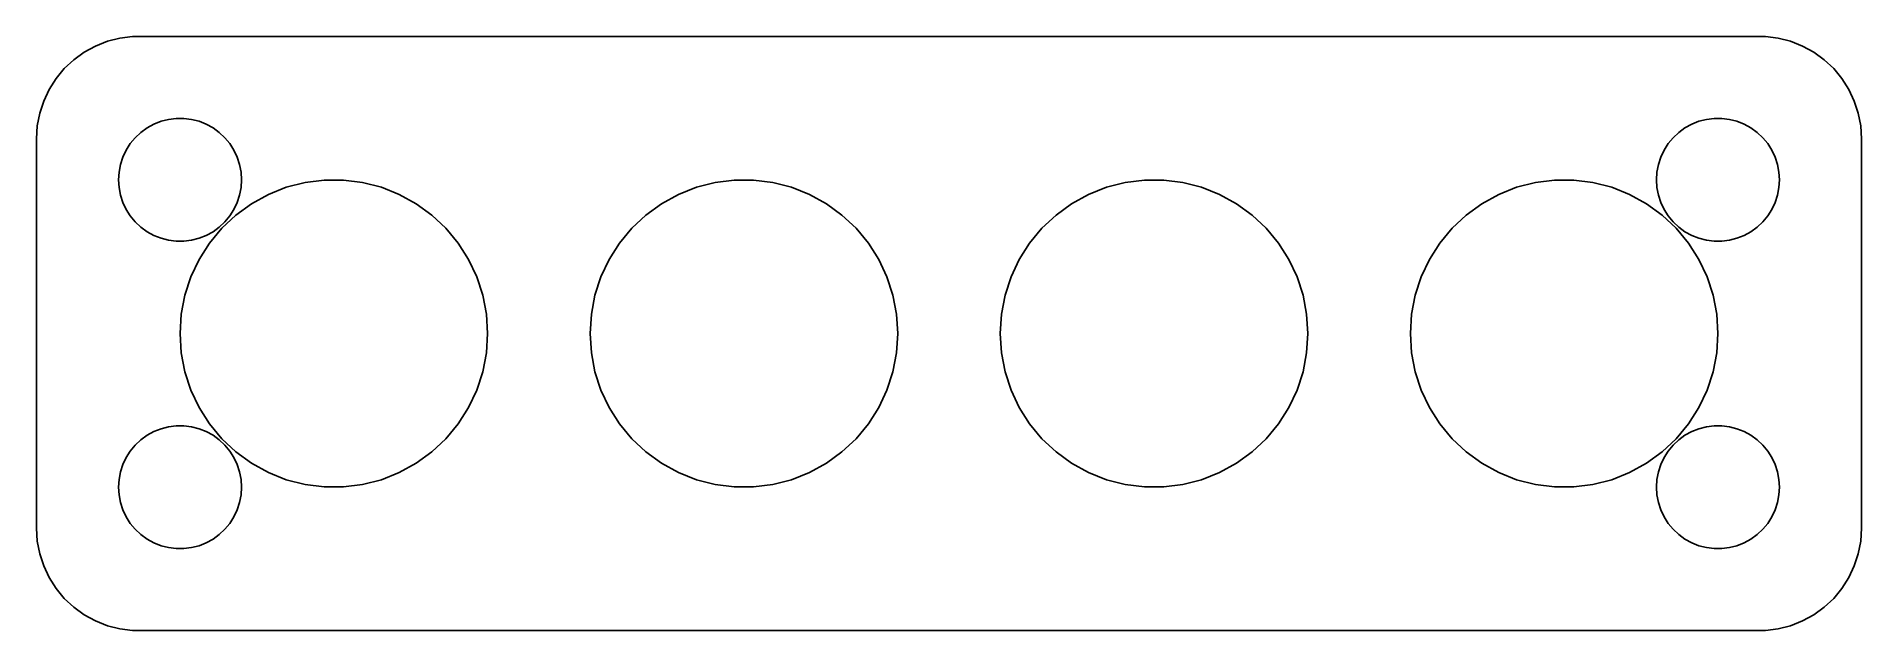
# Model space of a CAD drawing. Header units: metres. Extents: x -44.5 to 44.5, y 24.5 to 53.5.
import ezdxf

# ---------------------------------------------------------------- set-up
doc = ezdxf.new("R2010")
doc.units = ezdxf.units.M

msp = doc.modelspace()

# ---------------------------------------------------------------- linework, layer by layer
for p, q in [((-40.4369, 53.4114), (-41.0451, 53.2553)), ((-39.8139, 53.4901), (-40.4369, 53.4114)), ((39.8139, 53.4901), (-39.8139, 53.4901)), ((40.4369, 53.4114), (39.8139, 53.4901)), ((41.0451, 53.2553), (40.4369, 53.4114)), ((-42.1791, 52.7216), (-42.6871, 52.3526)), ((-41.6289, 53.0241), (-42.1791, 52.7216)), ((-41.0451, 53.2553), (-41.6289, 53.0241)), ((41.6289, 53.0241), (41.0451, 53.2553)), ((42.1791, 52.7216), (41.6289, 53.0241)), ((42.6871, 52.3526), (42.1791, 52.7216)), ((-43.1448, 51.9227), (-43.5451, 51.4389)), ((-42.6871, 52.3526), (-43.1448, 51.9227)), ((43.1448, 51.9227), (42.6871, 52.3526)), ((43.5451, 51.4389), (43.1448, 51.9227)), ((-43.8815, 50.9088), (-44.1489, 50.3406)), ((-43.5451, 51.4389), (-43.8815, 50.9088)), ((43.8815, 50.9088), (43.5451, 51.4389)), ((44.1489, 50.3406), (43.8815, 50.9088)), ((-44.1489, 50.3406), (-44.3429, 49.7434)), ((44.3429, 49.7434), (44.1489, 50.3406)), ((-44.4606, 49.1267), (-44.5, 48.5)), ((-44.3429, 49.7434), (-44.4606, 49.1267)), ((-39.4123, 48.8115), (-39.1075, 49.033)), ((-39.1075, 49.033), (-38.7773, 49.2145)), ((-38.7773, 49.2145), (-38.427, 49.3532)), ((-38.427, 49.3532), (-38.0621, 49.4469)), ((-38.0621, 49.4469), (-37.6884, 49.4941)), ((-37.6884, 49.4941), (-37.3116, 49.4941)), ((-37.3116, 49.4941), (-36.9379, 49.4469)), ((-36.9379, 49.4469), (-36.5729, 49.3532)), ((-36.5729, 49.3532), (-36.2227, 49.2145)), ((-36.2227, 49.2145), (-35.8925, 49.033)), ((-35.8925, 49.033), (-35.5877, 48.8115)), ((35.5877, 48.8115), (35.8925, 49.033)), ((35.8925, 49.033), (36.2227, 49.2145)), ((36.2227, 49.2145), (36.5729, 49.3532)), ((36.5729, 49.3532), (36.9379, 49.4469)), ((36.9379, 49.4469), (37.3116, 49.4941)), ((37.3116, 49.4941), (37.6884, 49.4941)), ((37.6884, 49.4941), (38.0621, 49.4469)), ((38.0621, 49.4469), (38.427, 49.3532)), ((38.427, 49.3532), (38.7773, 49.2145)), ((38.7773, 49.2145), (39.1075, 49.033)), ((39.1075, 49.033), (39.4123, 48.8115)), ((44.4606, 49.1267), (44.3429, 49.7434)), ((44.5, 48.5), (44.4606, 49.1267)), ((-44.5, 48.5), (-44.5, 29.5)), ((-40.1289, 47.9453), (-39.927, 48.2634)), ((-39.927, 48.2634), (-39.6869, 48.5536)), ((-39.6869, 48.5536), (-39.4123, 48.8115)), ((-35.5877, 48.8115), (-35.3131, 48.5536)), ((-35.3131, 48.5536), (-35.0729, 48.2634)), ((-35.0729, 48.2634), (-34.8711, 47.9453)), ((34.8711, 47.9453), (35.0729, 48.2634)), ((35.0729, 48.2634), (35.3131, 48.5536)), ((35.3131, 48.5536), (35.5877, 48.8115)), ((39.4123, 48.8115), (39.6869, 48.5536)), ((39.6869, 48.5536), (39.927, 48.2634)), ((39.927, 48.2634), (40.1289, 47.9453)), ((44.5, 29.5), (44.5, 48.5)), ((-40.4763, 46.876), (-40.4057, 47.2461)), ((-40.4057, 47.2461), (-40.2893, 47.6044)), ((-40.2893, 47.6044), (-40.1289, 47.9453)), ((-34.8711, 47.9453), (-34.7107, 47.6044)), ((-34.7107, 47.6044), (-34.5942, 47.2461)), ((-34.5942, 47.2461), (-34.5237, 46.876)), ((34.5237, 46.876), (34.5942, 47.2461)), ((34.5942, 47.2461), (34.7107, 47.6044)), ((34.7107, 47.6044), (34.8711, 47.9453)), ((40.1289, 47.9453), (40.2893, 47.6044)), ((40.2893, 47.6044), (40.4057, 47.2461)), ((40.4057, 47.2461), (40.4763, 46.876)), ((-40.5, 46.5), (-40.4763, 46.876)), ((-40.4763, 46.124), (-40.5, 46.5)), ((-34.5237, 46.876), (-34.5, 46.5)), ((-34.5, 46.5), (-34.5237, 46.124)), ((-32.3176, 46.1329), (-31.4053, 46.3671)), ((-31.4053, 46.3671), (-30.4709, 46.4852)), ((-30.4709, 46.4852), (-29.5291, 46.4852)), ((-29.5291, 46.4852), (-28.5946, 46.3671)), ((-28.5946, 46.3671), (-27.6824, 46.1329)), ((-12.3176, 46.1329), (-11.4053, 46.3671)), ((-11.4053, 46.3671), (-10.4709, 46.4852)), ((-10.4709, 46.4852), (-9.52907, 46.4852)), ((-9.52907, 46.4852), (-8.59464, 46.3671)), ((-8.59464, 46.3671), (-7.68236, 46.1329)), ((7.68236, 46.1329), (8.59464, 46.3671)), ((8.59464, 46.3671), (9.52907, 46.4852)), ((9.52907, 46.4852), (10.4709, 46.4852)), ((10.4709, 46.4852), (11.4053, 46.3671)), ((11.4053, 46.3671), (12.3176, 46.1329)), ((27.6824, 46.1329), (28.5946, 46.3671)), ((28.5946, 46.3671), (29.5291, 46.4852)), ((29.5291, 46.4852), (30.4709, 46.4852)), ((30.4709, 46.4852), (31.4053, 46.3671)), ((31.4053, 46.3671), (32.3176, 46.1329)), ((34.5, 46.5), (34.5237, 46.876)), ((34.5237, 46.124), (34.5, 46.5)), ((40.4763, 46.876), (40.5, 46.5)), ((40.5, 46.5), (40.4763, 46.124)), ((-40.4057, 45.7539), (-40.4763, 46.124)), ((-40.2893, 45.3956), (-40.4057, 45.7539)), ((-40.1289, 45.0547), (-40.2893, 45.3956)), ((-34.7107, 45.3956), (-34.8711, 45.0547)), ((-34.5942, 45.7539), (-34.7107, 45.3956)), ((-34.5237, 46.124), (-34.5942, 45.7539)), ((-34.0187, 45.3325), (-33.1933, 45.7862)), ((-33.1933, 45.7862), (-32.3176, 46.1329)), ((-27.6824, 46.1329), (-26.8067, 45.7862)), ((-26.8067, 45.7862), (-25.9813, 45.3325)), ((-14.0187, 45.3325), (-13.1933, 45.7862)), ((-13.1933, 45.7862), (-12.3176, 46.1329)), ((-7.68236, 46.1329), (-6.80664, 45.7862)), ((-6.80664, 45.7862), (-5.98129, 45.3325)), ((5.98129, 45.3325), (6.80664, 45.7862)), ((6.80664, 45.7862), (7.68236, 46.1329)), ((12.3176, 46.1329), (13.1933, 45.7862)), ((13.1933, 45.7862), (14.0187, 45.3325)), ((25.9813, 45.3325), (26.8067, 45.7862)), ((26.8067, 45.7862), (27.6824, 46.1329)), ((32.3176, 46.1329), (33.1933, 45.7862)), ((33.1933, 45.7862), (34.0187, 45.3325)), ((34.5942, 45.7539), (34.5237, 46.124)), ((34.7107, 45.3956), (34.5942, 45.7539)), ((34.8711, 45.0547), (34.7107, 45.3956)), ((40.2893, 45.3956), (40.1289, 45.0547)), ((40.4057, 45.7539), (40.2893, 45.3956)), ((40.4763, 46.124), (40.4057, 45.7539)), ((-39.927, 44.7366), (-40.1289, 45.0547)), ((-39.6869, 44.4464), (-39.927, 44.7366)), ((-35.4673, 44.1341), (-34.7807, 44.7788)), ((-35.0729, 44.7366), (-35.3131, 44.4464)), ((-34.8711, 45.0547), (-35.0729, 44.7366)), ((-34.7807, 44.7788), (-34.0187, 45.3325)), ((-25.9813, 45.3325), (-25.2193, 44.7788)), ((-25.2193, 44.7788), (-24.5327, 44.1341)), ((-15.4673, 44.1341), (-14.7807, 44.7788)), ((-14.7807, 44.7788), (-14.0187, 45.3325)), ((-5.98129, 45.3325), (-5.21931, 44.7788)), ((-5.21931, 44.7788), (-4.53273, 44.1341)), ((4.53273, 44.1341), (5.21931, 44.7788)), ((5.21931, 44.7788), (5.98129, 45.3325)), ((14.0187, 45.3325), (14.7807, 44.7788)), ((14.7807, 44.7788), (15.4673, 44.1341)), ((24.5327, 44.1341), (25.2193, 44.7788)), ((25.2193, 44.7788), (25.9813, 45.3325)), ((34.0187, 45.3325), (34.7807, 44.7788)), ((34.7807, 44.7788), (35.4673, 44.1341)), ((35.0729, 44.7366), (34.8711, 45.0547)), ((35.3131, 44.4464), (35.0729, 44.7366)), ((39.927, 44.7366), (39.6869, 44.4464)), ((40.1289, 45.0547), (39.927, 44.7366)), ((-39.4123, 44.1884), (-39.6869, 44.4464)), ((-39.1075, 43.967), (-39.4123, 44.1884)), ((-38.7773, 43.7855), (-39.1075, 43.967)), ((-38.427, 43.6468), (-38.7773, 43.7855)), ((-38.0621, 43.5531), (-38.427, 43.6468)), ((-36.5729, 43.6468), (-36.9379, 43.5531)), ((-36.2227, 43.7855), (-36.5729, 43.6468)), ((-35.8925, 43.967), (-36.2227, 43.7855)), ((-36.0676, 43.4084), (-35.4673, 44.1341)), ((-35.5877, 44.1884), (-35.8925, 43.967)), ((-35.3131, 44.4464), (-35.5877, 44.1884)), ((-24.5327, 44.1341), (-23.9324, 43.4084)), ((-16.0676, 43.4084), (-15.4673, 44.1341)), ((-4.53273, 44.1341), (-3.93236, 43.4084)), ((3.93236, 43.4084), (4.53273, 44.1341)), ((15.4673, 44.1341), (16.0676, 43.4084)), ((23.9324, 43.4084), (24.5327, 44.1341)), ((35.5877, 44.1884), (35.3131, 44.4464)), ((35.4673, 44.1341), (36.0676, 43.4084)), ((35.8925, 43.967), (35.5877, 44.1884)), ((36.2227, 43.7855), (35.8925, 43.967)), ((36.5729, 43.6468), (36.2227, 43.7855)), ((36.9379, 43.5531), (36.5729, 43.6468)), ((38.427, 43.6468), (38.0621, 43.5531)), ((38.7773, 43.7855), (38.427, 43.6468)), ((39.1075, 43.967), (38.7773, 43.7855)), ((39.4123, 44.1884), (39.1075, 43.967)), ((39.6869, 44.4464), (39.4123, 44.1884)), ((-37.6884, 43.5059), (-38.0621, 43.5531)), ((-37.3116, 43.5059), (-37.6884, 43.5059)), ((-36.9379, 43.5531), (-37.3116, 43.5059)), ((-36.5723, 42.6131), (-36.0676, 43.4084)), ((-23.9324, 43.4084), (-23.4277, 42.6131)), ((-16.5723, 42.6131), (-16.0676, 43.4084)), ((-3.93236, 43.4084), (-3.42769, 42.6131)), ((3.42769, 42.6131), (3.93236, 43.4084)), ((16.0676, 43.4084), (16.5723, 42.6131)), ((23.4277, 42.6131), (23.9324, 43.4084)), ((36.0676, 43.4084), (36.5723, 42.6131)), ((37.3116, 43.5059), (36.9379, 43.5531)), ((37.6884, 43.5059), (37.3116, 43.5059)), ((38.0621, 43.5531), (37.6884, 43.5059)), ((-36.9733, 41.7609), (-36.5723, 42.6131)), ((-23.4277, 42.6131), (-23.0267, 41.7609)), ((-16.9733, 41.7609), (-16.5723, 42.6131)), ((-3.42769, 42.6131), (-3.02667, 41.7609)), ((3.02667, 41.7609), (3.42769, 42.6131)), ((16.5723, 42.6131), (16.9733, 41.7609)), ((23.0267, 41.7609), (23.4277, 42.6131)), ((36.5723, 42.6131), (36.9733, 41.7609)), ((-37.2644, 40.8652), (-36.9733, 41.7609)), ((-23.0267, 41.7609), (-22.7356, 40.8652)), ((-17.2644, 40.8652), (-16.9733, 41.7609)), ((-3.02667, 41.7609), (-2.73563, 40.8652)), ((2.73563, 40.8652), (3.02667, 41.7609)), ((16.9733, 41.7609), (17.2644, 40.8652)), ((22.7356, 40.8652), (23.0267, 41.7609)), ((36.9733, 41.7609), (37.2644, 40.8652)), ((-37.4409, 39.94), (-37.2644, 40.8652)), ((-22.7356, 40.8652), (-22.5591, 39.94)), ((-17.4409, 39.94), (-17.2644, 40.8652)), ((-2.73563, 40.8652), (-2.55913, 39.94)), ((2.55913, 39.94), (2.73563, 40.8652)), ((17.2644, 40.8652), (17.4409, 39.94)), ((22.5591, 39.94), (22.7356, 40.8652)), ((37.2644, 40.8652), (37.4409, 39.94)), ((-37.5, 39), (-37.4409, 39.94)), ((-22.5591, 39.94), (-22.5, 39)), ((-17.5, 39), (-17.4409, 39.94)), ((-2.55913, 39.94), (-2.5, 39)), ((2.5, 39), (2.55913, 39.94)), ((17.4409, 39.94), (17.5, 39)), ((22.5, 39), (22.5591, 39.94)), ((37.4409, 39.94), (37.5, 39)), ((-37.4409, 38.06), (-37.5, 39)), ((-22.5, 39), (-22.5591, 38.06)), ((-17.4409, 38.06), (-17.5, 39)), ((-2.5, 39), (-2.55913, 38.06)), ((2.55913, 38.06), (2.5, 39)), ((17.5, 39), (17.4409, 38.06)), ((22.5591, 38.06), (22.5, 39)), ((37.5, 39), (37.4409, 38.06)), ((-37.2644, 37.1348), (-37.4409, 38.06)), ((-22.5591, 38.06), (-22.7356, 37.1348)), ((-17.2644, 37.1348), (-17.4409, 38.06)), ((-2.55913, 38.06), (-2.73563, 37.1348)), ((2.73563, 37.1348), (2.55913, 38.06)), ((17.4409, 38.06), (17.2644, 37.1348)), ((22.7356, 37.1348), (22.5591, 38.06)), ((37.4409, 38.06), (37.2644, 37.1348)), ((-36.9733, 36.2391), (-37.2644, 37.1348)), ((-22.7356, 37.1348), (-23.0267, 36.2391)), ((-16.9733, 36.2391), (-17.2644, 37.1348)), ((-2.73563, 37.1348), (-3.02667, 36.2391)), ((3.02667, 36.2391), (2.73563, 37.1348)), ((17.2644, 37.1348), (16.9733, 36.2391)), ((23.0267, 36.2391), (22.7356, 37.1348)), ((37.2644, 37.1348), (36.9733, 36.2391)), ((-36.5723, 35.3869), (-36.9733, 36.2391)), ((-23.0267, 36.2391), (-23.4277, 35.3869)), ((-16.5723, 35.3869), (-16.9733, 36.2391)), ((-3.02667, 36.2391), (-3.42769, 35.3869)), ((3.42769, 35.3869), (3.02667, 36.2391)), ((16.9733, 36.2391), (16.5723, 35.3869)), ((23.4277, 35.3869), (23.0267, 36.2391)), ((36.9733, 36.2391), (36.5723, 35.3869)), ((-36.0676, 34.5916), (-36.5723, 35.3869)), ((-23.4277, 35.3869), (-23.9324, 34.5916)), ((-16.0676, 34.5916), (-16.5723, 35.3869)), ((-3.42769, 35.3869), (-3.93236, 34.5916)), ((3.93236, 34.5916), (3.42769, 35.3869)), ((16.5723, 35.3869), (16.0676, 34.5916)), ((23.9324, 34.5916), (23.4277, 35.3869)), ((36.5723, 35.3869), (36.0676, 34.5916)), ((-39.4123, 33.8116), (-39.1075, 34.033)), ((-39.1075, 34.033), (-38.7773, 34.2145)), ((-38.7773, 34.2145), (-38.427, 34.3532)), ((-38.427, 34.3532), (-38.0621, 34.4469)), ((-38.0621, 34.4469), (-37.6884, 34.4941)), ((-37.6884, 34.4941), (-37.3116, 34.4941)), ((-37.3116, 34.4941), (-36.9379, 34.4469)), ((-36.9379, 34.4469), (-36.5729, 34.3532)), ((-36.5729, 34.3532), (-36.2227, 34.2145)), ((-36.2227, 34.2145), (-35.8925, 34.033)), ((-35.4673, 33.8659), (-36.0676, 34.5916)), ((-35.8925, 34.033), (-35.5877, 33.8116)), ((-34.7807, 33.2212), (-35.4673, 33.8659)), ((-24.5327, 33.8659), (-25.2193, 33.2212)), ((-23.9324, 34.5916), (-24.5327, 33.8659)), ((-15.4673, 33.8659), (-16.0676, 34.5916)), ((-14.7807, 33.2212), (-15.4673, 33.8659)), ((-4.53273, 33.8659), (-5.21931, 33.2212)), ((-3.93236, 34.5916), (-4.53273, 33.8659)), ((4.53273, 33.8659), (3.93236, 34.5916)), ((5.21931, 33.2212), (4.53273, 33.8659)), ((15.4673, 33.8659), (14.7807, 33.2212)), ((16.0676, 34.5916), (15.4673, 33.8659)), ((24.5327, 33.8659), (23.9324, 34.5916)), ((25.2193, 33.2212), (24.5327, 33.8659)), ((35.4673, 33.8659), (34.7807, 33.2212)), ((36.0676, 34.5916), (35.4673, 33.8659)), ((35.5877, 33.8116), (35.8925, 34.033)), ((35.8925, 34.033), (36.2227, 34.2145)), ((36.2227, 34.2145), (36.5729, 34.3532)), ((36.5729, 34.3532), (36.9379, 34.4469)), ((36.9379, 34.4469), (37.3116, 34.4941)), ((37.3116, 34.4941), (37.6884, 34.4941)), ((37.6884, 34.4941), (38.0621, 34.4469)), ((38.0621, 34.4469), (38.427, 34.3532)), ((38.427, 34.3532), (38.7773, 34.2145)), ((38.7773, 34.2145), (39.1075, 34.033)), ((39.1075, 34.033), (39.4123, 33.8116)), ((-40.2893, 32.6044), (-40.1289, 32.9453)), ((-40.1289, 32.9453), (-39.927, 33.2634)), ((-39.927, 33.2634), (-39.6869, 33.5536)), ((-39.6869, 33.5536), (-39.4123, 33.8116)), ((-35.5877, 33.8116), (-35.3131, 33.5536)), ((-35.3131, 33.5536), (-35.0729, 33.2634)), ((-35.0729, 33.2634), (-34.8711, 32.9453)), ((-34.8711, 32.9453), (-34.7107, 32.6044)), ((-34.0187, 32.6675), (-34.7807, 33.2212)), ((-25.2193, 33.2212), (-25.9813, 32.6675)), ((-14.0187, 32.6675), (-14.7807, 33.2212)), ((-5.21931, 33.2212), (-5.98129, 32.6675)), ((5.98129, 32.6675), (5.21931, 33.2212)), ((14.7807, 33.2212), (14.0187, 32.6675)), ((25.9813, 32.6675), (25.2193, 33.2212)), ((34.7807, 33.2212), (34.0187, 32.6675)), ((34.7107, 32.6044), (34.8711, 32.9453)), ((34.8711, 32.9453), (35.0729, 33.2634)), ((35.0729, 33.2634), (35.3131, 33.5536)), ((35.3131, 33.5536), (35.5877, 33.8116)), ((39.4123, 33.8116), (39.6869, 33.5536)), ((39.6869, 33.5536), (39.927, 33.2634)), ((39.927, 33.2634), (40.1289, 32.9453)), ((40.1289, 32.9453), (40.2893, 32.6044)), ((-40.4763, 31.876), (-40.4057, 32.2461)), ((-40.4057, 32.2461), (-40.2893, 32.6044)), ((-34.7107, 32.6044), (-34.5942, 32.2461)), ((-34.5942, 32.2461), (-34.5237, 31.876)), ((-33.1933, 32.2138), (-34.0187, 32.6675)), ((-32.3176, 31.8671), (-33.1933, 32.2138)), ((-26.8067, 32.2138), (-27.6824, 31.8671)), ((-25.9813, 32.6675), (-26.8067, 32.2138)), ((-13.1933, 32.2138), (-14.0187, 32.6675)), ((-12.3176, 31.8671), (-13.1933, 32.2138)), ((-6.80664, 32.2138), (-7.68236, 31.8671)), ((-5.98129, 32.6675), (-6.80664, 32.2138)), ((6.80664, 32.2138), (5.98129, 32.6675)), ((7.68236, 31.8671), (6.80664, 32.2138)), ((13.1933, 32.2138), (12.3176, 31.8671)), ((14.0187, 32.6675), (13.1933, 32.2138)), ((26.8067, 32.2138), (25.9813, 32.6675)), ((27.6824, 31.8671), (26.8067, 32.2138)), ((33.1933, 32.2138), (32.3176, 31.8671)), ((34.0187, 32.6675), (33.1933, 32.2138)), ((34.5237, 31.876), (34.5942, 32.2461)), ((34.5942, 32.2461), (34.7107, 32.6044)), ((40.2893, 32.6044), (40.4057, 32.2461)), ((40.4057, 32.2461), (40.4763, 31.876)), ((-40.5, 31.5), (-40.4763, 31.876)), ((-40.4763, 31.124), (-40.5, 31.5)), ((-34.5237, 31.876), (-34.5, 31.5)), ((-34.5, 31.5), (-34.5237, 31.124)), ((-31.4053, 31.6329), (-32.3176, 31.8671)), ((-30.4709, 31.5148), (-31.4053, 31.6329)), ((-29.5291, 31.5148), (-30.4709, 31.5148)), ((-28.5946, 31.6329), (-29.5291, 31.5148)), ((-27.6824, 31.8671), (-28.5946, 31.6329)), ((-11.4053, 31.6329), (-12.3176, 31.8671)), ((-10.4709, 31.5148), (-11.4053, 31.6329)), ((-9.52907, 31.5148), (-10.4709, 31.5148)), ((-8.59464, 31.6329), (-9.52907, 31.5148)), ((-7.68236, 31.8671), (-8.59464, 31.6329)), ((8.59464, 31.6329), (7.68236, 31.8671)), ((9.52907, 31.5148), (8.59464, 31.6329)), ((10.4709, 31.5148), (9.52907, 31.5148)), ((11.4053, 31.6329), (10.4709, 31.5148)), ((12.3176, 31.8671), (11.4053, 31.6329)), ((28.5946, 31.6329), (27.6824, 31.8671)), ((29.5291, 31.5148), (28.5946, 31.6329)), ((30.4709, 31.5148), (29.5291, 31.5148)), ((31.4053, 31.6329), (30.4709, 31.5148)), ((32.3176, 31.8671), (31.4053, 31.6329)), ((34.5, 31.5), (34.5237, 31.876)), ((34.5237, 31.124), (34.5, 31.5)), ((40.4763, 31.876), (40.5, 31.5)), ((40.5, 31.5), (40.4763, 31.124)), ((-40.4057, 30.7539), (-40.4763, 31.124)), ((-40.2893, 30.3956), (-40.4057, 30.7539)), ((-40.1289, 30.0547), (-40.2893, 30.3956)), ((-34.7107, 30.3956), (-34.8711, 30.0547)), ((-34.5942, 30.7539), (-34.7107, 30.3956)), ((-34.5237, 31.124), (-34.5942, 30.7539)), ((34.5942, 30.7539), (34.5237, 31.124)), ((34.7107, 30.3956), (34.5942, 30.7539)), ((34.8711, 30.0547), (34.7107, 30.3956)), ((40.2893, 30.3956), (40.1289, 30.0547)), ((40.4057, 30.7539), (40.2893, 30.3956)), ((40.4763, 31.124), (40.4057, 30.7539)), ((-44.5, 29.5), (-44.4606, 28.8733)), ((-39.927, 29.7366), (-40.1289, 30.0547)), ((-39.6869, 29.4464), (-39.927, 29.7366)), ((-39.4123, 29.1885), (-39.6869, 29.4464)), ((-35.3131, 29.4464), (-35.5877, 29.1885)), ((-35.0729, 29.7366), (-35.3131, 29.4464)), ((-34.8711, 30.0547), (-35.0729, 29.7366)), ((35.0729, 29.7366), (34.8711, 30.0547)), ((35.3131, 29.4464), (35.0729, 29.7366)), ((35.5877, 29.1885), (35.3131, 29.4464)), ((39.6869, 29.4464), (39.4123, 29.1885)), ((39.927, 29.7366), (39.6869, 29.4464)), ((40.1289, 30.0547), (39.927, 29.7366)), ((44.4606, 28.8733), (44.5, 29.5)), ((-44.4606, 28.8733), (-44.3429, 28.2566)), ((-39.1075, 28.967), (-39.4123, 29.1885)), ((-38.7773, 28.7855), (-39.1075, 28.967)), ((-38.427, 28.6468), (-38.7773, 28.7855)), ((-38.0621, 28.5531), (-38.427, 28.6468)), ((-37.6884, 28.5059), (-38.0621, 28.5531)), ((-37.3116, 28.5059), (-37.6884, 28.5059)), ((-36.9379, 28.5531), (-37.3116, 28.5059)), ((-36.5729, 28.6468), (-36.9379, 28.5531)), ((-36.2227, 28.7855), (-36.5729, 28.6468)), ((-35.8925, 28.967), (-36.2227, 28.7855)), ((-35.5877, 29.1885), (-35.8925, 28.967)), ((35.8925, 28.967), (35.5877, 29.1885)), ((36.2227, 28.7855), (35.8925, 28.967)), ((36.5729, 28.6468), (36.2227, 28.7855)), ((36.9379, 28.5531), (36.5729, 28.6468)), ((37.3116, 28.5059), (36.9379, 28.5531)), ((37.6884, 28.5059), (37.3116, 28.5059)), ((38.0621, 28.5531), (37.6884, 28.5059)), ((38.427, 28.6468), (38.0621, 28.5531)), ((38.7773, 28.7855), (38.427, 28.6468)), ((39.1075, 28.967), (38.7773, 28.7855)), ((39.4123, 29.1885), (39.1075, 28.967)), ((44.3429, 28.2566), (44.4606, 28.8733)), ((-44.3429, 28.2566), (-44.1489, 27.6594)), ((-44.1489, 27.6594), (-43.8815, 27.0912)), ((43.8815, 27.0912), (44.1489, 27.6594)), ((44.1489, 27.6594), (44.3429, 28.2566)), ((-43.8815, 27.0912), (-43.5451, 26.5611)), ((43.5451, 26.5611), (43.8815, 27.0912)), ((-43.5451, 26.5611), (-43.1448, 26.0773)), ((-43.1448, 26.0773), (-42.6871, 25.6474)), ((42.6871, 25.6474), (43.1448, 26.0773)), ((43.1448, 26.0773), (43.5451, 26.5611)), ((-42.6871, 25.6474), (-42.1791, 25.2784)), ((-42.1791, 25.2784), (-41.6289, 24.9759)), ((-41.6289, 24.9759), (-41.0451, 24.7447)), ((41.0451, 24.7447), (41.6289, 24.9759)), ((41.6289, 24.9759), (42.1791, 25.2784)), ((42.1791, 25.2784), (42.6871, 25.6474)), ((-41.0451, 24.7447), (-40.4369, 24.5886)), ((-40.4369, 24.5886), (-39.8139, 24.5099)), ((-39.8139, 24.5099), (39.8139, 24.5099)), ((39.8139, 24.5099), (40.4369, 24.5886)), ((40.4369, 24.5886), (41.0451, 24.7447))]:
    msp.add_line(p, q)

doc.saveas('drawing.dxf')
